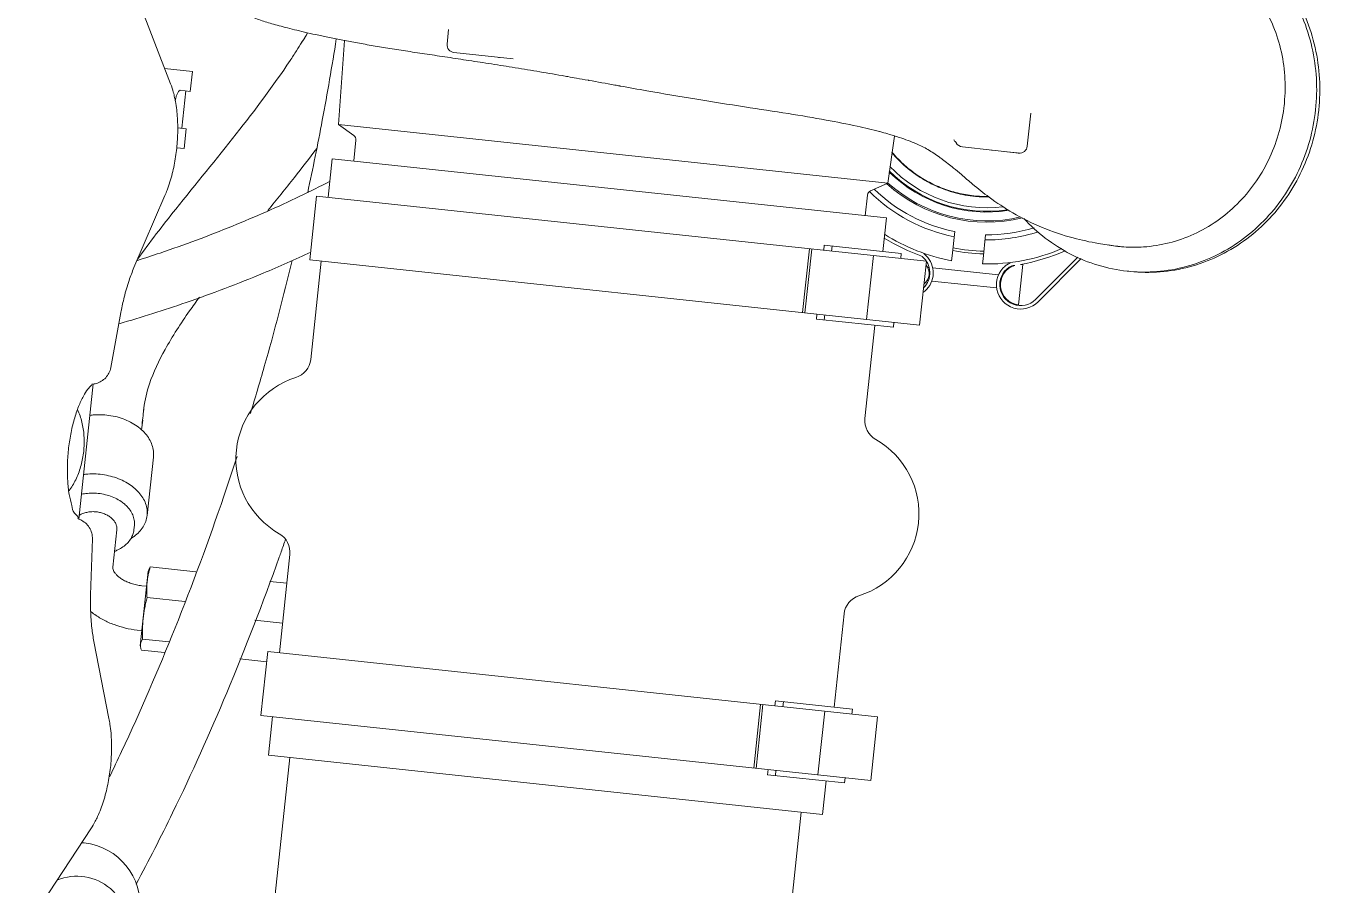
# Model space of a CAD drawing. Header units: millimetres. Extents: x 8265 to 78888, y 1905 to 34251.
# Drawn here: x 38901.53 to 38939.86, y 24240.69 to 24266.16 of the extents above; entities that cross this region are included whole.
import ezdxf

# ---------------------------------------------------------------- set-up
doc = ezdxf.new("R2010")
doc.units = ezdxf.units.MM
doc.layers.add('495_IMPIANTI_001-AM_0', color=6, linetype='Continuous', lineweight=0)

# ---------------------------------------------------------------- blocks, each defined once
blk = doc.blocks.new('gruppo elettrogeno')
at = {"layer": '495_IMPIANTI_001-AM_0'}
for p, q in [((42.6, -249.479), (42.6, -241.249)), ((57.84, -249.479), (57.84, -241.249)), ((65.074, -243.634), (63.473, -246.751)), ((63.623, -246.312), (63.698, -246.312)), ((41.965, -249.479), (58.475, -249.479)), ((41.965, -249.479), (41.965, -250.479)), ((58.475, -249.479), (58.475, -250.629)), ((63.286, -250.056), (63.972, -252.28)), ((40.654, -250.629), (58.819, -250.629)), ((40.654, -252.529), (40.654, -250.629)), ((43.711, -250.479), (41.418, -250.479)), ((41.418, -250.479), (41.418, -250.629)), ((42.23, -252.529), (42.23, -250.629)), ((43.477, -250.479), (43.477, -250.629)), ((43.711, -250.479), (43.711, -250.629)), ((44.068, -252.529), (44.068, -250.629)), ((44.14, -252.529), (44.14, -250.629)), ((58.819, -252.529), (58.819, -250.629)), ((59.619, -252.225), (58.819, -252.225)), ((62.548, -252.175), (61.862, -252.175)), ((40.654, -252.529), (58.819, -252.529)), ((41.418, -252.529), (41.418, -252.679)), ((43.477, -252.679), (43.477, -252.529)), ((43.711, -252.679), (43.711, -252.529)), ((58.475, -252.529), (58.475, -255.459)), ((62.548, -252.507), (61.758, -252.507)), ((62.594, -252.303), (62.594, -254.526)), ((43.711, -252.679), (41.418, -252.679)), ((41.965, -252.679), (41.965, -255.459)), ((62.737, -252.754), (62.594, -252.754)), ((59.299, -253.415), (58.475, -253.415)), ((62.548, -253.747), (61.42, -253.747)), ((64.217, -253.647), (64.342, -255.3)), ((62.737, -254.075), (62.594, -254.075)), ((62.594, -254.526), (62.584, -254.567)), ((63.651, -255.642), (63.651, -254.528)), ((58.98, -254.605), (58.475, -254.605)), ((62.548, -254.654), (61.19, -254.654)), ((63.149, -255.836), (63.149, -255.698)), ((64.807, -255.835), (64.807, -259.867)), ((62.803, -256.161), (62.803, -257.902)), ((64.342, -260.404), (64.217, -262.057)), ((41.965, -261.279), (41.965, -264.059)), ((58.475, -261.279), (58.475, -264.209)), ((63.972, -263.424), (63.286, -265.647)), ((43.711, -264.059), (41.418, -264.059)), ((41.418, -264.059), (41.418, -264.209)), ((43.477, -264.059), (43.477, -264.209)), ((43.711, -264.059), (43.711, -264.209)), ((40.654, -264.209), (58.819, -264.209)), ((40.654, -266.109), (40.654, -264.209)), ((42.23, -266.109), (42.23, -264.209)), ((44.068, -266.109), (44.068, -264.209)), ((44.14, -266.109), (44.14, -264.209)), ((58.819, -266.109), (58.819, -264.209)), ((36.103, -266.681), (37.237, -265.264)), ((37.8, -265.113), (37.8, -266.316)), ((37.315, -265.326), (36.208, -266.711)), ((38.397, -265.543), (38.377, -265.543)), ((40.432, -265.543), (38.499, -265.543)), ((40.571, -265.543), (40.535, -265.543)), ((38.381, -265.933), (38.361, -265.933)), ((40.445, -265.933), (38.487, -265.933)), ((40.598, -265.933), (40.553, -265.933)), ((38.317, -266.218), (38.177, -266.33)), ((38.177, -266.33), (38.179, -266.335)), ((38.991, -266.357), (38.991, -266.207)), ((38.991, -267.074), (38.991, -266.357)), ((39.911, -266.204), (39.911, -266.355)), ((39.911, -266.355), (39.911, -267.072)), ((40.623, -266.226), (40.755, -266.33)), ((40.654, -266.109), (58.819, -266.109)), ((40.755, -266.33), (40.753, -266.335)), ((40.786, -266.24), (40.788, -266.233)), ((41.418, -266.109), (41.418, -266.259)), ((43.711, -266.259), (41.418, -266.259)), ((41.965, -266.259), (41.965, -267.259)), ((43.477, -266.259), (43.477, -266.109)), ((43.711, -266.259), (43.711, -266.109)), ((58.475, -266.109), (58.475, -267.259)), ((35.029, -267.151), (35.031, -267.151)), ((35.125, -267.155), (35.128, -267.155)), ((62.871, -267.09), (63.09, -267.09)), ((62.871, -267.684), (62.871, -267.09)), ((41.965, -267.259), (58.475, -267.259)), ((42.597, -267.259), (42.597, -267.876)), ((57.837, -267.259), (57.837, -267.876)), ((62.871, -267.684), (63.127, -267.684)), ((63.002, -268.795), (63.002, -267.684)), ((42.037, -268.29), (41.988, -269.7)), ((42.519, -268.012), (42.037, -268.29)), ((42.037, -268.29), (58.398, -268.29)), ((57.916, -268.012), (58.398, -268.29)), ((58.398, -268.29), (58.485, -270.78)), ((62.871, -268.795), (63.167, -268.795)), ((62.871, -269.39), (62.871, -268.795)), ((63.473, -268.953), (65.074, -272.07)), ((62.871, -269.39), (63.697, -269.39)), ((38.044, -269.82), (38.044, -270.806)), ((38.278, -269.59), (38.274, -269.59)), ((38.274, -269.59), (39.062, -269.59)), ((38.278, -269.59), (38.287, -269.59)), ((38.324, -269.59), (38.719, -269.59)), ((39.062, -269.59), (39.087, -269.59)), ((39.954, -269.59), (39.062, -269.59)), ((39.248, -269.59), (39.244, -269.59)), ((40.242, -269.78), (40.242, -269.781)), ((55.225, -270.77), (53.465, -270.77)), ((53.87, -270.77), (53.896, -270.77)), ((55.455, -271), (55.455, -271.437))]:
    blk.add_line(p, q, dxfattribs=at)
for centre, radius, start, end in [((63.573, -243.812), 1.509, 107.1263, 299.0101), ((63.623, -244.462), 1.85, 180, 270), ((41.33, -255.459), 0.635, 293.5782, 0), ((59.11, -255.459), 0.635, 180, 246.4218), ((42.6, -258.369), 2.54, 113.5782, 246.4218), ((57.84, -258.369), 2.54, 293.5782, 66.4218), ((41.33, -261.279), 0.635, 0, 66.4218), ((59.11, -261.279), 0.635, 113.5782, 180), ((37.8, -265.715), 0.721, 315.7639, 141.35), ((37.8, -265.715), 0.621, 301.2072, 141.35), ((37.8, -265.715), 0.601, 293.286, 90), ((41.132, -265.715), 0.721, 131.4881, 225.1852), ((41.132, -265.715), 0.621, 140.6509, 236.4715), ((40.907, -265.715), 0.378, 132.4518, 227.5482), ((39.466, -271.837), 5.75, 106.0607, 119.9444), ((39.466, -271.837), 5.65, 94.8232, 119.2774), ((37.8, -265.715), 0.601, 270, 277.1582), ((39.466, -271.837), 5.75, 103.5146, 104.3793), ((39.466, -271.837), 5.65, 63.6852, 85.4826), ((39.466, -271.837), 5.75, 64.1956, 76.7308), ((39.466, -271.837), 5.35, 85.212, 95.11), ((39.466, -271.837), 5.27, 85.14, 95.1894), ((39.466, -271.837), 4.936, 95.5229, 114.0949), ((39.466, -271.837), 4.786, 95.6965, 113.1185), ((39.466, -271.837), 4.936, 51.3132, 84.8275), ((39.466, -271.837), 4.786, 51.9429, 84.665), ((39.466, -271.837), 4.411, 53.9825, 109.9177), ((39.466, -271.837), 4.373, 53.9111, 109.3328), ((39.466, -271.837), 4.111, 51.4682, 105.2481), ((39.466, -271.837), 4.088, 51.1192, 104.71), ((39.466, -271.837), 3.984, 49.9432, 102.9773), ((42.44, -267.876), 0.157, 299.9995, 359.9993), ((57.994, -267.876), 0.157, 179.9994, 239.9992), ((38.274, -269.82), 0.23, 90.0009, 180), ((39.954, -269.82), 0.23, 32.81, 89.9978), ((55.225, -271), 0.23, 359.9987, 89.9979)]:
    blk.add_arc(centre, radius, start, end, dxfattribs=at)
for points, start_tangent, end_tangent in [([(61.963, -245.264), (61.114, -247.483), (59.897, -251.19), (58.781, -255.345), (58.74, -255.516)], (-0.376656, -0.926353), (-0.231, -0.972954)), ([(63.473, -246.75), (63.366, -246.989)], (-0.457498, -0.889211), (-0.365601, -0.930772)), ([(63.366, -246.989), (63.313, -247.134), (63.188, -247.607), (63.114, -248.106), (63.089, -248.619), (63.111, -249.132), (63.181, -249.634), (63.24, -249.895)], (-0.365601, -0.930772), (0.251911, -0.96775)), ([(60.342, -258.188), (60.604, -256.977), (61.625, -252.935), (62.81, -249.13), (63.088, -248.338)], (0.203768, 0.979019), (0.337274, 0.941406)), ([(63.24, -249.895), (63.286, -250.056)], (0.251911, -0.96775), (0.295175, -0.955443)), ([(62.584, -252.264), (62.582, -252.259), (62.568, -252.217), (62.548, -252.175)], (-0.259165, 0.965833), (-0.459701, 0.888074)), ([(62.548, -252.507), (62.568, -252.465), (62.582, -252.424), (62.591, -252.382), (62.594, -252.341)], (0.459701, 0.888074), (0, 1)), ([(62.594, -253.127), (62.591, -252.973), (62.582, -252.819), (62.568, -252.665), (62.548, -252.507)], (0, 1), (-0.137386, 0.990518)), ([(62.594, -252.341), (62.591, -252.3), (62.584, -252.264)], (0, 1), (-0.259165, 0.965833)), ([(63.972, -252.28), (64.076, -252.67), (64.167, -253.175), (64.214, -253.607)], (0.295111, -0.955463), (0.080655, -0.996742)), ([(64.168, -253.158), (64.068, -253.097), (63.762, -252.948), (63.433, -252.841), (63.088, -252.776), (62.737, -252.754)], (-0.836858, 0.54742), (-1, 0)), ([(62.548, -253.747), (62.568, -253.589), (62.582, -253.435), (62.591, -253.281), (62.594, -253.127)], (0.137386, 0.990518), (0, 1)), ([(62.594, -254.201), (62.591, -254.088), (62.582, -253.975), (62.568, -253.862), (62.548, -253.747)], (0, 1), (-0.186157, 0.98252)), ([(64.214, -253.607), (64.217, -253.647)], (0.080655, -0.996742), (0.075473, -0.997148)), ([(63.651, -254.528), (63.645, -254.489), (63.623, -254.438), (63.58, -254.379), (63.516, -254.316), (63.43, -254.254), (63.322, -254.196), (63.195, -254.146), (63.053, -254.108), (62.898, -254.083), (62.737, -254.075)], (0, 1), (-1, 0)), ([(62.548, -254.654), (62.568, -254.539), (62.582, -254.426), (62.591, -254.314), (62.594, -254.201)], (0.186157, 0.98252), (0, 1)), ([(62.584, -254.566), (62.582, -254.571), (62.568, -254.612), (62.548, -254.654)], (-0.259165, -0.965833), (-0.459701, -0.888074)), ([(63.65, -255.003), (63.56, -255.053), (63.418, -255.157), (63.302, -255.278), (63.218, -255.411), (63.206, -255.438)], (-0.893846, -0.448374), (-0.404348, -0.914605)), ([(64.811, -255.84), (64.675, -255.792), (64.53, -255.692), (64.419, -255.55), (64.354, -255.379), (64.342, -255.3)], (-0.976149, 0.217101), (-0.075777, 0.997125)), ([(58.74, -255.516), (58.65, -255.901)], (-0.231, -0.972954), (-0.226243, -0.974071)), ([(62.803, -256.161), (62.823, -255.985), (62.884, -255.815), (62.985, -255.653), (63.121, -255.506), (63.205, -255.435)], (0, 1), (0.795314, 0.606198)), ([(63.206, -255.438), (63.167, -255.553), (63.149, -255.698)], (-0.404348, -0.914605), (0, -1)), ([(63.651, -255.642), (63.664, -255.733), (63.701, -255.821), (63.762, -255.901), (63.845, -255.972), (63.945, -256.03), (64.059, -256.073), (64.183, -256.1), (64.311, -256.109), (64.44, -256.1), (64.564, -256.073), (64.678, -256.03), (64.778, -255.972), (64.809, -255.949)], (0, -1), (0.77713, 0.62934)), ([(63.453, -256.389), (63.323, -256.268), (63.228, -256.132), (63.169, -255.987), (63.149, -255.836)], (-0.790152, 0.612912), (0, 1)), ([(64.836, -255.852), (64.946, -256), (65.056, -256.221), (65.164, -256.538), (65.253, -256.934), (65.309, -257.38), (65.329, -257.848), (65.31, -258.316), (65.254, -258.763), (65.166, -259.16), (65.058, -259.479), (64.948, -259.7), (64.857, -259.826), (64.852, -259.836)], (-0.52494, -0.851139), (-0.391519, -0.92017)), ([(64.808, -257.168), (64.682, -257.195), (64.436, -257.224), (64.187, -257.224), (63.941, -257.195), (63.705, -257.138), (63.486, -257.054), (63.29, -256.946), (63.121, -256.816), (62.985, -256.669), (62.884, -256.507), (62.823, -256.337), (62.803, -256.161)], (-0.970909, -0.23945), (0, 1)), ([(63.507, -256.429), (63.453, -256.389)], (-0.827826, 0.560984), (-0.790152, 0.612912)), ([(64.808, -256.579), (64.629, -256.626), (64.419, -256.654), (64.204, -256.654), (63.993, -256.626), (63.794, -256.571), (63.611, -256.491), (63.507, -256.429)], (-0.948455, -0.316911), (-0.827826, 0.560984)), ([(65.185, -259.061), (65.159, -259.017), (65.002, -258.66), (64.906, -258.264), (64.874, -257.847), (64.907, -257.432), (65.004, -257.037), (65.161, -256.683), (65.185, -256.642)], (-0.512441, 0.858723), (0.512514, 0.858679)), ([(63.285, -258.703), (63.117, -258.57), (62.982, -258.419), (62.883, -258.254), (62.823, -258.08), (62.803, -257.902)], (-0.831231, 0.555928), (0, 1)), ([(63.234, -258.663), (63.235, -258.959)], (0.002073, -0.999998), (0.008864, -0.999961)), ([(63.236, -258.663), (63.238, -258.959)], (0.008108, -0.999967), (0.005074, -0.999987)), ([(63.482, -258.814), (63.285, -258.703)], (-0.903681, 0.428205), (-0.831231, 0.555928)), ([(63.238, -258.959), (63.239, -259.212)], (0.005074, -0.999987), (-0.00303, -0.999995)), ([(64.808, -258.932), (64.678, -258.96), (64.432, -258.989), (64.183, -258.989), (63.937, -258.959), (63.701, -258.9), (63.482, -258.814)], (-0.969981, -0.243183), (-0.903681, 0.428205)), ([(59.334, -264.137), (59.822, -260.921), (60.082, -259.489)], (0.130122, 0.991498), (0.187554, 0.982254)), ([(63.237, -259.316), (63.15, -260.045), (62.797, -261.11), (62.198, -262.325), (61.952, -262.758)], (-0.021149, -0.999776), (-0.502357, -0.86466)), ([(63.238, -259.212), (63.237, -259.316)], (0.008876, -0.999961), (-0.021149, -0.999776)), ([(63.239, -259.212), (63.238, -259.317)], (-0.00303, -0.999995), (-0.007905, -0.999969)), ([(64.342, -260.404), (64.378, -260.24), (64.458, -260.092), (64.576, -259.973), (64.723, -259.89), (64.843, -259.857)], (0.075505, 0.997145), (0.986583, 0.163263)), ([(64.236, -261.722), (62.325, -262.56), (60.145, -263.668), (58.81, -264.436)], (-0.925945, -0.377658), (-0.856481, -0.516178)), ([(64.214, -262.097), (64.167, -262.523), (64.077, -263.028), (63.972, -263.424)], (-0.080657, -0.996742), (-0.295109, -0.955464)), ([(64.217, -262.057), (64.214, -262.097)], (-0.075472, -0.997148), (-0.080657, -0.996742)), ([(58.466, -266.589), (59.312, -266.049), (61.2, -264.96), (63.25, -263.937), (63.892, -263.647)], (0.834782, 0.550581), (0.915334, 0.402695)), ([(59.869, -270.328), (60.028, -270.017), (61.38, -267.691), (62.926, -265.279), (63.898, -263.682)], (0.448583, 0.893741), (0.495951, 0.868351)), ([(60.208, -265.53), (59.532, -266.588), (58.966, -267.511)], (-0.542675, -0.839942), (-0.511925, -0.85903)), ([(63.286, -265.647), (63.24, -265.808)], (-0.29521, -0.955432), (-0.251905, -0.967752)), ([(63.24, -265.808), (63.182, -266.064), (63.112, -266.566), (63.089, -267.079), (63.114, -267.591), (63.187, -268.091), (63.311, -268.565), (63.366, -268.715)], (-0.251905, -0.967752), (0.365599, -0.930772)), ([(58.735, -270.802), (58.891, -268.363), (59.092, -266.18)], (0.047763, 0.998859), (0.104921, 0.994481)), ([(29.573, -271.793), (29.65, -270.872), (29.877, -269.971), (30.248, -269.126), (30.752, -268.362), (31.373, -267.703), (32.092, -267.168), (32.888, -266.774), (33.736, -266.532), (34.611, -266.451)], (0.001378, 0.999999), (1, -0.00004)), ([(29.668, -271.801), (29.744, -270.872), (29.972, -269.971), (30.343, -269.126), (30.846, -268.362), (31.467, -267.703), (32.187, -267.168), (32.983, -266.774), (33.831, -266.532), (34.612, -266.452)], (0.000011, 1), (0.999804, 0.019823)), ([(34.612, -266.452), (34.706, -266.451)], (0.999804, 0.019823), (1, -0.000041)), ([(34.706, -266.451), (35.58, -266.532), (36.428, -266.774), (37.224, -267.168), (37.915, -267.677)], (1, -0.000041), (0.751515, -0.659716)), ([(30.608, -271.751), (30.687, -270.945), (30.896, -270.165), (31.23, -269.435), (31.678, -268.776), (32.228, -268.21), (32.863, -267.752), (33.563, -267.416), (34.305, -267.215), (34.881, -267.154)], (0.014801, 0.99989), (0.999352, 0.035994)), ([(34.881, -267.154), (35.029, -267.151)], (0.999352, 0.035994), (1, 0.00057)), ([(35.031, -267.151), (35.043, -267.151)], (1, -0.000032), (0.999996, -0.0029)), ([(35.043, -267.151), (35.066, -267.151)], (0.999996, -0.0029), (0.999962, -0.008729)), ([(35.066, -267.151), (35.124, -267.152)], (0.999962, -0.008729), (0.999733, -0.023127)), ([(35.066, -267.154), (35.125, -267.155)], (0.999981, -0.006235), (0.999771, -0.021388)), ([(35.124, -267.152), (35.342, -267.163)], (0.999733, -0.023127), (0.997043, -0.076846)), ([(35.129, -267.155), (35.125, -267.155)], (-0.999761, 0.021841), (-0.999767, 0.021587)), ([(40.15, -268.942), (39.896, -268.773), (39.535, -268.529), (39.007, -268.195), (38.263, -267.809), (37.35, -267.472), (36.402, -267.259), (35.64, -267.176), (35.129, -267.155)], (-0.84102, 0.541005), (-0.999761, 0.021841)), ([(39.465, -268.174), (39.029, -268.2)], (-1, -0.000225), (-0.992878, -0.119135)), ([(39.041, -268.212), (39.116, -268.204), (39.466, -268.187)], (0.993192, 0.116491), (1, 0)), ([(39.493, -268.174), (39.465, -268.174)], (-0.999974, 0.007271), (-1, -0.000225)), ([(39.466, -268.187), (39.593, -268.189), (40.068, -268.237), (40.533, -268.346), (40.979, -268.515), (41.4, -268.741), (41.788, -269.02), (42.011, -269.22)], (1, 0), (0.716859, -0.697219)), ([(42.013, -269.205), (41.737, -268.964), (41.233, -268.629), (40.681, -268.382), (40.095, -268.229), (39.493, -268.174)], (-0.718601, 0.695423), (-0.999974, 0.007271)), ([(63.167, -268.795), (63.199, -268.779), (63.228, -268.732), (63.254, -268.656), (63.274, -268.556), (63.286, -268.467)], (1, 0), (0.104435, 0.994532)), ([(63.366, -268.715), (63.473, -268.953)], (0.365599, -0.930772), (0.457444, -0.889239)), ([(40.501, -269.162), (40.149, -268.941)], (-0.858314, 0.513125), (-0.841294, 0.540577)), ([(42.188, -269.741), (41.831, -269.672), (41.319, -269.54), (40.961, -269.406), (40.597, -269.218), (40.501, -269.162)], (-0.985064, 0.172189), (-0.858314, 0.513125)), ([(40.222, -269.774), (40.159, -269.712), (40.145, -269.696)], (0.292538, 0.956254), (-0.602493, 0.798125)), ([(42.436, -269.782), (42.188, -269.741)], (-0.988429, 0.151684), (-0.985064, 0.172189)), ([(50.226, -270.308), (49.427, -270.251), (47.929, -270.158), (46.493, -270.087), (45.181, -270.025), (44.046, -269.955), (43.115, -269.87), (42.439, -269.782)], (-0.997366, 0.072534), (-0.98841, 0.151806)), ([(50.241, -270.309), (50.226, -270.308)], (-0.997364, 0.072563), (-0.997366, 0.072534)), ([(50.241, -270.309), (50.226, -270.308)], (-0.997374, 0.072422), (-0.997376, 0.072397)), ([(51.163, -270.376), (50.386, -270.32), (50.241, -270.309)], (-0.997458, 0.07126), (-0.997374, 0.072422)), ([(51.173, -270.377), (51.163, -270.376)], (-0.997461, 0.071218), (-0.997458, 0.07126)), ([(51.185, -270.378), (51.173, -270.377)], (-0.997464, 0.071167), (-0.997461, 0.071218)), ([(51.538, -270.402), (51.185, -270.378)], (-0.997595, 0.069308), (-0.997464, 0.071167)), ([(51.792, -270.42), (51.538, -270.402)], (-0.997716, 0.067556), (-0.997595, 0.069308)), ([(62.849, -272.297), (62.604, -271.973), (62.321, -271.701), (62.046, -271.503), (61.78, -271.359), (61.53, -271.256), (61.312, -271.187), (61.12, -271.137), (60.932, -271.095), (60.736, -271.057), (60.518, -271.02), (60.273, -270.981), (59.999, -270.942), (59.694, -270.902), (59.357, -270.863), (58.988, -270.824), (58.587, -270.788), (58.155, -270.754), (57.691, -270.722), (57.192, -270.693), (56.658, -270.666), (56.09, -270.641), (55.485, -270.615), (54.845, -270.587), (54.17, -270.557), (53.464, -270.521), (52.728, -270.48), (51.967, -270.432), (51.792, -270.42)], (-0.53757, 0.843219), (-0.997716, 0.067556)), ([(59.605, -270.876), (59.869, -270.328)], (0.416644, 0.90907), (0.448583, 0.893741)), ([(59.606, -270.88), (59.869, -270.329)], (0.414333, 0.910126), (0.445322, 0.89537)), ([(29.573, -271.801), (29.573, -271.793)], (0.000011, 1), (0.001378, 0.999999)), ([(29.573, -271.809), (29.573, -271.801)], (-0.001357, 0.999999), (0.000011, 1)), ([(34.611, -277.151), (33.736, -277.07), (32.888, -276.828), (32.092, -276.434), (31.373, -275.899), (30.752, -275.24), (30.248, -274.476), (29.877, -273.631), (29.65, -272.73), (29.573, -271.809)], (-1, 0.00004), (-0.001357, 0.999999)), ([(34.611, -277.15), (33.831, -277.07), (32.982, -276.828), (32.187, -276.434), (31.467, -275.899), (30.846, -275.24), (30.343, -274.476), (29.972, -273.631), (29.744, -272.73), (29.668, -271.801)], (-0.999802, 0.019903), (0.000011, 1)), ([(30.608, -271.801), (30.666, -272.606), (30.858, -273.391), (31.176, -274.127), (31.612, -274.793), (32.153, -275.367), (32.78, -275.832), (33.473, -276.173), (33.689, -276.249)], (-0.006602, -0.999978), (0.95182, -0.306659)), ([(30.608, -271.751), (30.608, -271.801)], (-0.016075, -0.999871), (-0.006602, -0.999978))]:
    blk.add_spline(points, degree=3, dxfattribs=dict(at, start_tangent=start_tangent, end_tangent=end_tangent))

msp = doc.modelspace()

# ---------------------------------------------------------------- block references
at = {"layer": '495_IMPIANTI_001-AM_0', "linetype": 'Continuous', "rotation": 173.8923967405046}
msp.add_blockref('gruppo elettrogeno', (38940.311, 23990.259), dxfattribs=at)

doc.saveas('drawing.dxf')
